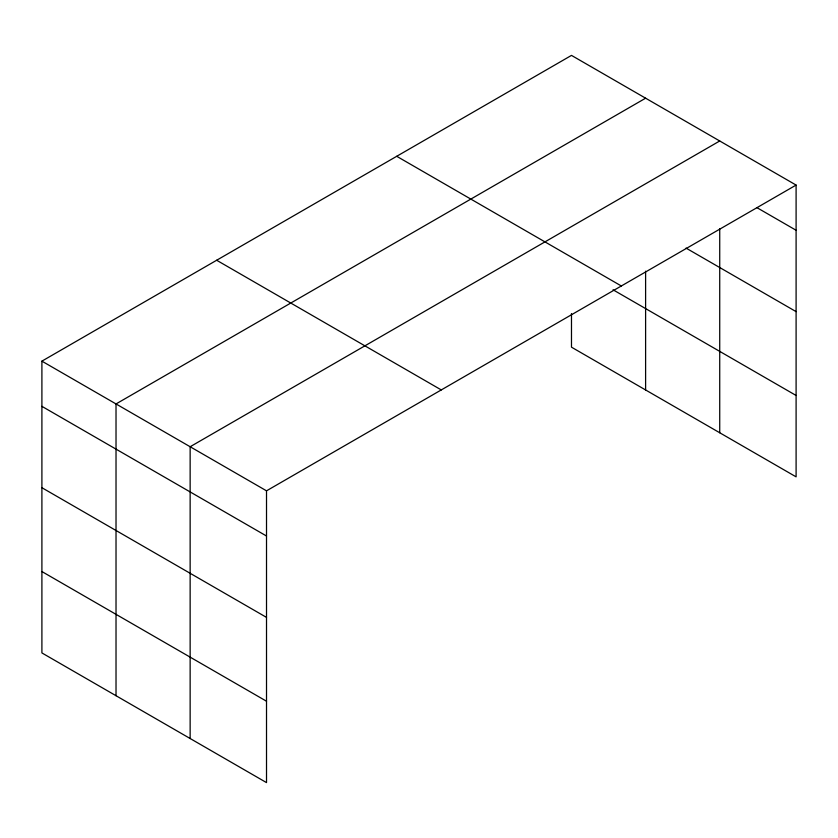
<?xml version="1.0" encoding="UTF-8"?>
<svg xmlns="http://www.w3.org/2000/svg" width="838" height="838" viewBox="0 0 838 838"><rect width="100%" height="100%" fill="white"/><g stroke="black" fill="none" stroke-linecap="round" stroke-linejoin="round"><path stroke-width="1.26" d="M796.1 185.072L571.485 55.392L41.9 361.147L41.9 652.928L266.515 782.608L266.515 490.827L796.1 185.072L796.1 476.853L571.485 347.173L571.485 313.59M719.727 228.795L719.727 432.764M645.606 98.193L116.021 403.937L116.021 695.718M719.727 140.983L190.142 446.738L190.142 738.519M756.787 207.562L796.1 230.261M686.039 248.09L796.1 311.631M396.72 156.297L621.335 285.978M613.039 289.791L796.1 395.473M216.665 260.251L441.28 389.932M41.9 361.147L266.515 490.827M41.9 406.336L266.515 536.016M41.9 487.706L266.515 617.386M41.9 571.547L266.515 701.228M645.606 271.187L645.606 389.963"/></g></svg>
